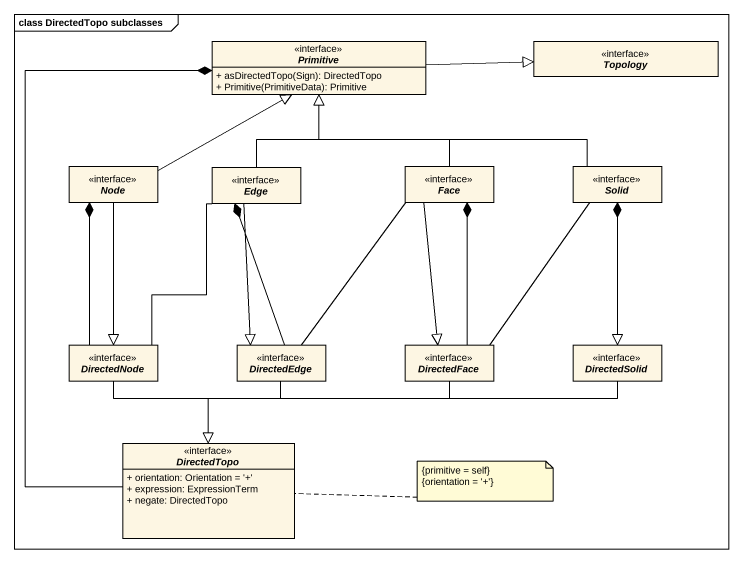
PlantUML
@startuml
mainframe class DirectedTopo subclasses
hide circle
hide empty members
skinparam classAttributeIconSize 0
interface Primitive {
  + asDirectedTopo(Sign): DirectedTopo
  + Primitive(PrimitiveData): Primitive
}
interface Topology
interface "Node" as Node_
interface Edge
interface Face
interface Solid
interface DirectedNode
interface DirectedEdge
interface DirectedFace
interface DirectedSolid
interface DirectedTopo {
  + orientation: Orientation = '+'
  + expression: ExpressionTerm
  + negate: DirectedTopo
}
Primitive -right-|> Topology
Primitive *-- DirectedTopo
Node_ -right-|> Primitive
Node_ --|> DirectedNode
Edge -up-|> Primitive
Edge --|> DirectedEdge
Face -up-|> Primitive
Face -- DirectedEdge
Face --|> DirectedFace
Solid -left-|> Primitive
Solid -- DirectedFace
Solid --|> DirectedSolid
DirectedNode -up-* Node_
DirectedNode -up- Edge
DirectedNode --|> DirectedTopo
DirectedEdge -up-* Edge
DirectedEdge --|> DirectedTopo
DirectedFace -up-* Face
DirectedFace -left-|> DirectedTopo
DirectedSolid -up-* Solid
DirectedSolid -left-|> DirectedTopo
note right of DirectedTopo
  {primitive = self}
  {orientation = '+'}
end note
@enduml
